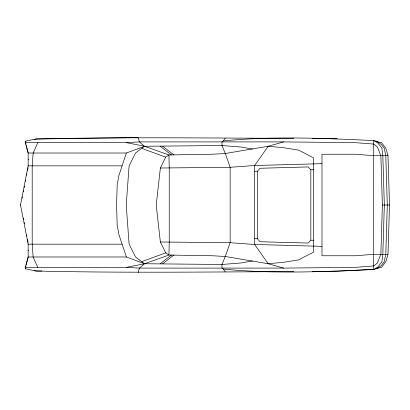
<?xml version="1.0" encoding="UTF-8"?>
<svg xmlns="http://www.w3.org/2000/svg" width="410" height="410" viewBox="0 0 410 410"><rect width="100%" height="100%" fill="white"/><g stroke="black" fill="none" stroke-linecap="round" stroke-linejoin="round"><path stroke-width="0.61" d="M293.842 138.375C207.87 138.114 121.893 136.925 35.926 139.005L25.256 141.24L25.256 142.634L126.398 142.634L139.4 141.906L283.643 141.906L355.147 142.634L373.864 144.084L377.364 146.985L380.864 155.687L382.376 205L380.864 254.313L377.364 263.015L373.864 265.916L355.147 267.366L283.643 268.094L139.4 268.094L126.398 267.366L25.256 267.366L25.256 268.76L35.926 270.995C121.893 273.075 207.87 271.886 293.842 271.625M375.898 268.581L381.572 267.34L385.887 261.549L387.988 254.313L389.5 205L387.988 155.687L385.887 148.451L381.572 142.66L375.898 141.419M223.265 269.062C273.214 274.049 323.654 271.758 373.71 269.426L373.71 140.574C323.654 138.242 273.214 135.951 223.265 140.938L221.979 141.906L221.979 145.535L225.269 153.509L230.153 167.29L230.153 242.71L225.269 256.491L221.979 264.465L221.979 268.094L223.265 269.062L225.208 271.717M283.643 141.906L268.191 146.257L225.269 153.509L212.447 154.237L168.935 154.959L165.676 157.138L160.361 168.013L156.215 205L160.361 241.987L165.676 252.862L168.935 255.04L212.447 255.763L225.269 256.491L268.191 263.743L283.643 268.094M22.135 198.102L22.376 196.856M23.349 191.885L23.595 190.64M24.2 187.534L24.446 186.289M25.415 181.317L25.661 180.072M26.629 175.101L26.875 173.861M27.485 170.75L28.09 167.644M25.256 268.76L25.984 265.834M26.271 264.665L28.157 257.055L28.157 244.16L122.088 244.16L126.398 256.988L144.504 263.743L221.979 264.465L240.665 263.015L252.386 260.965M25.256 267.366L28.157 256.988L126.398 256.988M138.18 272.445L139.4 268.094L144.504 263.743L168.935 255.04L169.238 241.987L169.238 168.013L168.935 154.959L144.504 146.257L126.398 142.634M252.386 149.035L240.665 146.985L221.979 145.535L144.504 146.257L126.398 153.012L118.9 175.449L117.163 185.059L116.594 205L117.163 224.941L118.9 234.551L122.088 244.16M37.797 142.634L33.148 153.012L32.195 165.84L32.195 244.16L33.148 256.988L37.797 267.366M223.265 140.938L225.208 138.283M257.357 171.247L260.073 168.269L308.115 166.947L310.831 169.771L310.831 240.229L308.115 243.053L260.073 241.731L257.357 238.753L257.357 171.247L254.636 171.247M126.398 267.366L144.504 263.743L135.536 256.988L129.109 244.16L126.208 205L129.109 165.84L135.536 153.012L144.504 146.257L139.4 141.906L138.18 137.555L35.926 139.005L34.158 139.697M162.688 263.743L173.907 255.04M160.192 263.743L171.421 255.04M312.333 271.461L337.194 271.236L373.71 269.426L377.8 267.1L381.894 261.867L382.832 254.313L384.344 205L382.832 155.687L381.894 148.133L377.8 142.9L373.633 140.574M141.957 261.565L165.676 252.862M373.659 269.426L376.764 268.699L381.197 265.649L384.175 261.867L385.789 254.313L387.301 205L385.789 155.687L384.175 148.133L381.197 144.351L376.764 141.301L373.659 140.574M321.983 163.662L254.636 165.517L230.153 167.29L160.361 168.013M28.454 244.222L28.157 244.227L20.5 204.933L20.797 204.938M28.157 250.638L28.536 250.633M126.398 153.012L28.157 153.012L25.256 142.634M387.988 155.687L373.864 155.687L355.147 154.237L321.983 154.237L321.983 255.763L355.147 255.763L373.864 254.313L387.988 254.313M122.088 165.84L28.157 165.84L28.157 152.945L26.271 145.335M310.831 169.771L313.547 169.771M382.376 205L389.5 205M254.636 238.753L257.357 238.753M310.831 240.229L313.547 240.229M160.361 241.987L230.153 242.71L254.636 244.483L321.983 246.338M41.728 270.995L35.926 270.995L34.158 270.303M312.333 138.539L337.194 138.764M28.157 159.362L28.536 159.367M28.454 165.778L28.157 165.773L20.5 204.933M141.957 148.435L165.676 157.138M162.688 146.257L173.907 154.959M160.192 146.257L171.421 154.959M25.256 141.24L25.984 144.166M23.349 218.033L23.595 219.278M24.2 222.399L24.446 223.645M26.629 234.868L26.875 236.114M27.485 239.235L28.09 242.351M268.191 146.257L254.636 165.517L254.636 244.483L268.191 263.743L283.643 262.292L298.598 259.878L313.547 252.14L313.547 157.86L298.598 150.121L283.643 147.708L268.191 146.257"/></g></svg>
